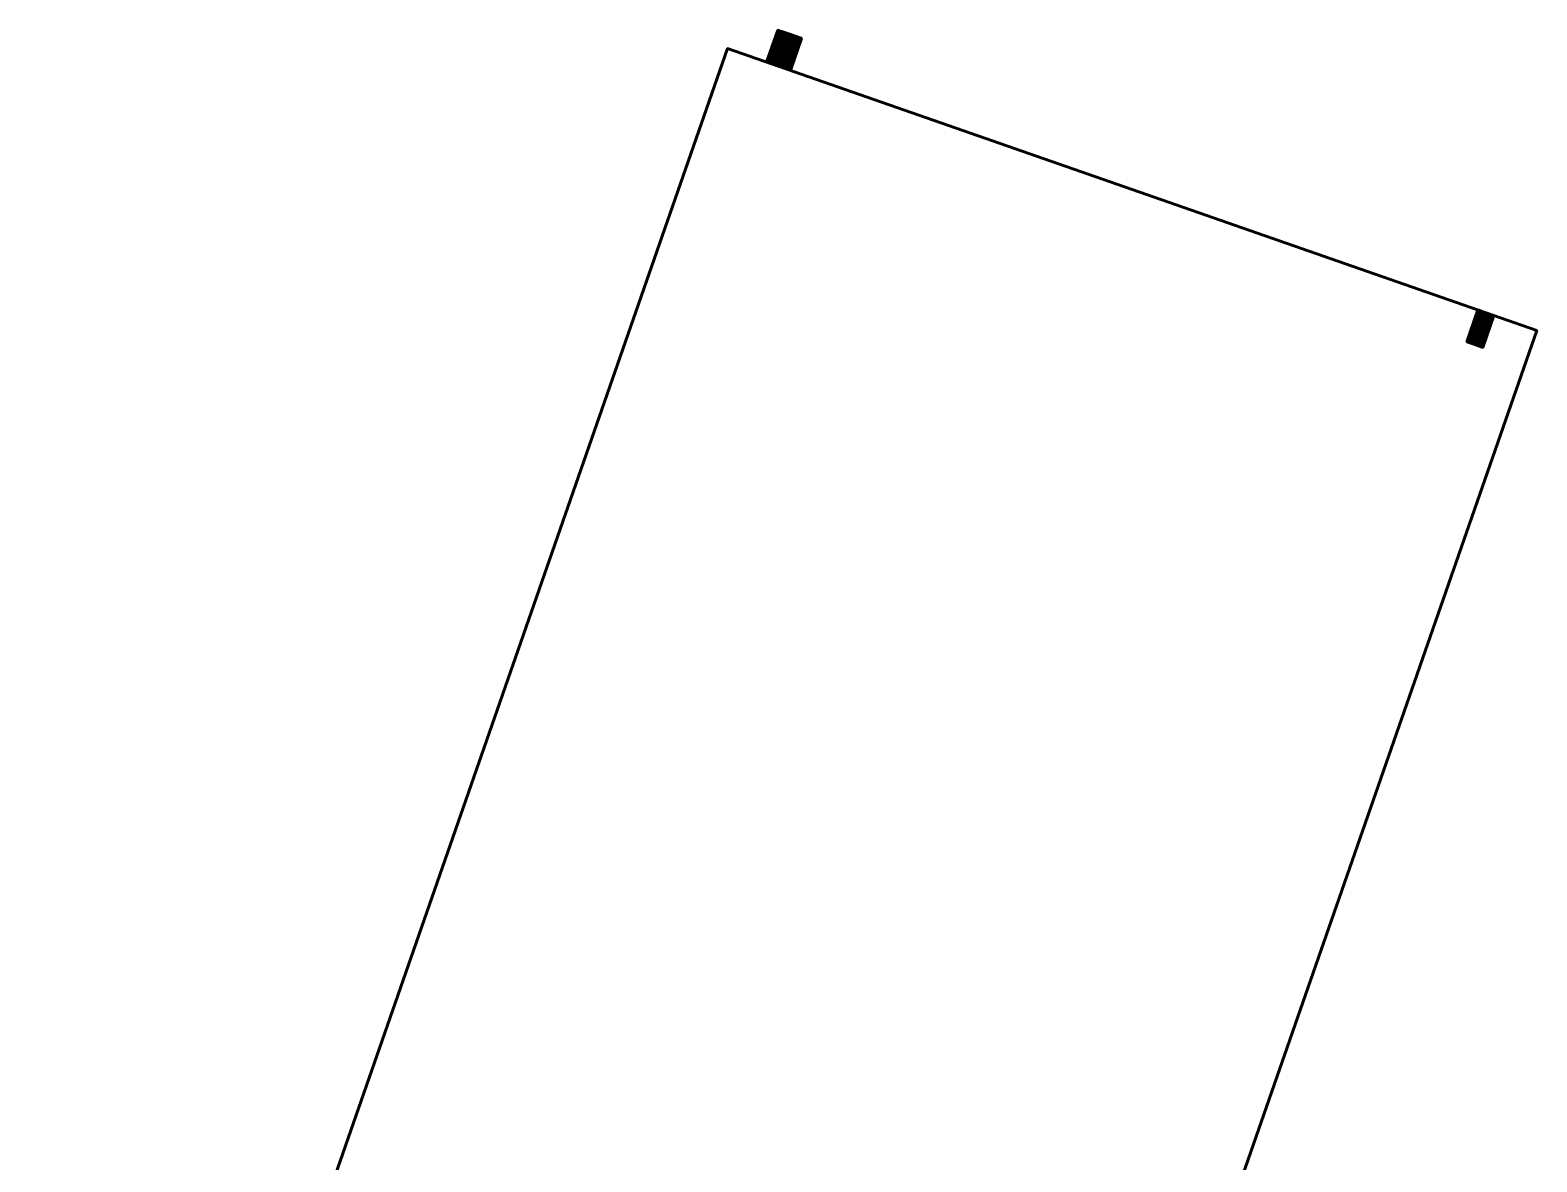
# Model space of a CAD drawing. Header units: inches. Extents: x -1654 to 1344, y -1538 to 36.
# Drawn here: x -481.3 to -436.64, y -922.69 to -889.16 of the extents above; entities that cross this region are included whole.
import ezdxf

# ---------------------------------------------------------------- set-up
doc = ezdxf.new("R2010")
doc.units = ezdxf.units.IN
doc.header["$MEASUREMENT"] = 0
doc.layers.add('M-EQPT', color=2, linetype='Continuous', lineweight=50)

# ---------------------------------------------------------------- blocks, each defined once
blk = doc.blocks.new('Heat Pump - Horizontal - Water Source - Heat Pump 5 Ton Horizontal-844844-_3D_')
at = {"layer": 'M-EQPT'}
mesh = blk.add_polyface(dxfattribs=at)
corners = [(35.6, -12.699, 10.65), (35.6, 12.699, 10.65), (-35.6, 12.699, 10.65), (-35.6, -12.699, 10.65)]
mesh.append_faces([[corners[k] for k in face] for face in [(3, 0, 1, 2)]])
mesh = blk.add_polyface(dxfattribs=at)
corners = [(35.6, -12.699, -10.65), (-35.6, -12.699, -10.65), (-35.6, 12.699, -10.65), (35.6, 12.699, -10.65)]
mesh.append_faces([[corners[k] for k in face] for face in [(2, 3, 0, 1)]])
mesh = blk.add_polyface(dxfattribs=at)
corners = [(-35.6, 12.699, 10.65), (35.6, 12.699, 10.65), (35.6, 12.699, -10.65), (-35.6, 12.699, -10.65)]
mesh.append_faces([[corners[k] for k in face] for face in [(0, 1, 2, 3)]])
mesh = blk.add_polyface(dxfattribs=at)
corners = [(35.6, 12.699, 10.65), (35.6, -12.699, 10.65), (35.6, -12.699, -10.65), (35.6, 12.699, -10.65)]
mesh.append_faces([[corners[k] for k in face] for face in [(0, 1, 2, 3)]])
mesh = blk.add_polyface(dxfattribs=at)
corners = [(35.6, 10.724, -0.65), (35.6, 10.737, -0.553), (35.6, 10.774, -0.463), (35.6, 10.834, -0.385), (35.6, 10.912, -0.326), (35.6, 11.002, -0.288), (35.6, 11.099, -0.275), (35.6, 11.196, -0.288), (35.6, 11.287, -0.326), (35.6, 11.364, -0.385), (35.6, 11.424, -0.463), (35.6, 11.461, -0.553), (35.6, 11.474, -0.65), (35.6, 11.461, -0.747), (35.6, 11.424, -0.838), (35.6, 11.364, -0.916), (35.6, 11.287, -0.975), (35.6, 11.196, -1.013), (35.6, 11.099, -1.025), (35.6, 11.002, -1.013), (35.6, 10.912, -0.975), (35.6, 10.834, -0.916), (35.6, 10.774, -0.838), (35.6, 10.737, -0.747)]
mesh.append_faces([[corners[k] for k in face] for face in [(3, 1, 2)]], dxfattribs={"vtx0": -1})
mesh.append_faces([[corners[k] for k in face] for face in [(10, 1, 8, 9)]], dxfattribs={"vtx0": -1, "vtx1": -1})
mesh.append_faces([[corners[k] for k in face] for face in [(14, 1, 10, 13)]], dxfattribs={"vtx0": -1, "vtx1": -1, "vtx2": -1})
mesh.append_faces([[corners[k] for k in face] for face in [(1, 14, 21, 22)]], dxfattribs={"vtx0": -1, "vtx1": -1, "vtx3": -1})
mesh.append_faces([[corners[k] for k in face] for face in [(19, 14, 15, 18)]], dxfattribs={"vtx0": -1, "vtx2": -1})
mesh.append_faces([[corners[k] for k in face] for face in [(5, 6, 1)]], dxfattribs={"vtx1": -1, "vtx2": -1})
mesh.append_faces([[corners[k] for k in face] for face in [(23, 0, 1, 22)]], dxfattribs={"vtx2": -1})
mesh.append_faces([[corners[k] for k in face] for face in [(6, 7, 8, 1), (3, 4, 5, 1), (19, 20, 21, 14)]], dxfattribs={"vtx2": -1, "vtx3": -1})
mesh.append_faces([[corners[k] for k in face] for face in [(10, 11, 12, 13), (15, 16, 17, 18)]], dxfattribs={"vtx3": -1})
mesh = blk.add_polyface(dxfattribs=at)
corners = [(36.6, 11.474, -0.65), (36.6, 11.461, -0.747), (36.6, 11.424, -0.838), (36.6, 11.364, -0.916), (36.6, 11.287, -0.975), (36.6, 11.196, -1.013), (36.6, 11.099, -1.025), (36.6, 11.002, -1.013), (36.6, 10.912, -0.975), (36.6, 10.834, -0.916), (36.6, 10.774, -0.838), (36.6, 10.737, -0.747), (36.6, 10.724, -0.65), (35.6, 10.724, -0.65), (35.6, 10.737, -0.747), (35.6, 10.774, -0.838), (35.6, 10.834, -0.916), (35.6, 10.912, -0.975), (35.6, 11.002, -1.013), (35.6, 11.099, -1.025), (35.6, 11.196, -1.013), (35.6, 11.287, -0.975), (35.6, 11.364, -0.916), (35.6, 11.424, -0.838), (35.6, 11.461, -0.747), (35.6, 11.474, -0.65)]
mesh.append_faces([[corners[k] for k in face] for face in [(13, 14, 11, 12), (0, 1, 24, 25)]], dxfattribs={"vtx1": -1})
mesh.append_faces([[corners[k] for k in face] for face in [(14, 15, 10, 11), (16, 17, 8, 9), (15, 16, 9, 10), (17, 18, 7, 8), (6, 7, 18, 19), (19, 20, 5, 6), (20, 21, 4, 5), (22, 23, 2, 3), (21, 22, 3, 4), (23, 24, 1, 2)]], dxfattribs={"vtx1": -1, "vtx3": -1})
mesh = blk.add_polyface(dxfattribs=at)
corners = [(36.6, 10.724, -0.65), (36.6, 10.737, -0.553), (36.6, 10.774, -0.463), (36.6, 10.834, -0.385), (36.6, 10.912, -0.326), (36.6, 11.002, -0.288), (36.6, 11.099, -0.275), (36.6, 11.196, -0.288), (36.6, 11.287, -0.326), (36.6, 11.364, -0.385), (36.6, 11.424, -0.463), (36.6, 11.461, -0.553), (36.6, 11.474, -0.65), (35.6, 11.474, -0.65), (35.6, 11.461, -0.553), (35.6, 11.424, -0.463), (35.6, 11.364, -0.385), (35.6, 11.287, -0.326), (35.6, 11.196, -0.288), (35.6, 11.099, -0.275), (35.6, 11.002, -0.288), (35.6, 10.912, -0.326), (35.6, 10.834, -0.385), (35.6, 10.774, -0.463), (35.6, 10.737, -0.553), (35.6, 10.724, -0.65)]
mesh.append_faces([[corners[k] for k in face] for face in [(13, 14, 11, 12), (0, 1, 24, 25)]], dxfattribs={"vtx1": -1})
mesh.append_faces([[corners[k] for k in face] for face in [(14, 15, 10, 11), (16, 17, 8, 9), (15, 16, 9, 10), (17, 18, 7, 8), (6, 7, 18, 19), (19, 20, 5, 6), (20, 21, 4, 5), (22, 23, 2, 3), (21, 22, 3, 4), (23, 24, 1, 2)]], dxfattribs={"vtx1": -1, "vtx3": -1})
mesh = blk.add_polyface(dxfattribs=at)
corners = [(35.6, 10.724, -6.95), (35.6, 10.737, -6.853), (35.6, 10.774, -6.763), (35.6, 10.834, -6.685), (35.6, 10.912, -6.626), (35.6, 11.002, -6.588), (35.6, 11.099, -6.575), (35.6, 11.196, -6.588), (35.6, 11.287, -6.626), (35.6, 11.364, -6.685), (35.6, 11.424, -6.763), (35.6, 11.461, -6.853), (35.6, 11.474, -6.95), (35.6, 11.461, -7.047), (35.6, 11.424, -7.138), (35.6, 11.364, -7.216), (35.6, 11.287, -7.275), (35.6, 11.196, -7.313), (35.6, 11.099, -7.325), (35.6, 11.002, -7.313), (35.6, 10.912, -7.275), (35.6, 10.834, -7.216), (35.6, 10.774, -7.138), (35.6, 10.737, -7.047)]
mesh.append_faces([[corners[k] for k in face] for face in [(21, 19, 20)]], dxfattribs={"vtx0": -1})
mesh.append_faces([[corners[k] for k in face] for face in [(1, 8, 14, 19)]], dxfattribs={"vtx0": -1, "vtx1": -1, "vtx2": -1, "vtx3": -1})
mesh.append_faces([[corners[k] for k in face] for face in [(19, 21, 22, 23)]], dxfattribs={"vtx0": -1, "vtx3": -1})
mesh.append_faces([[corners[k] for k in face] for face in [(14, 15, 19)]], dxfattribs={"vtx1": -1, "vtx2": -1})
mesh.append_faces([[corners[k] for k in face] for face in [(10, 11, 12), (17, 18, 19)]], dxfattribs={"vtx2": -1})
mesh.append_faces([[corners[k] for k in face] for face in [(6, 7, 8, 1), (8, 9, 10, 14), (1, 2, 3, 6), (23, 0, 1, 19), (12, 13, 14, 10), (15, 16, 17, 19)]], dxfattribs={"vtx2": -1, "vtx3": -1})
mesh.append_faces([[corners[k] for k in face] for face in [(3, 4, 5, 6)]], dxfattribs={"vtx3": -1})
mesh = blk.add_polyface(dxfattribs=at)
corners = [(36.6, 11.474, -6.95), (36.6, 11.461, -7.047), (36.6, 11.424, -7.138), (36.6, 11.364, -7.216), (36.6, 11.287, -7.275), (36.6, 11.196, -7.313), (36.6, 11.099, -7.325), (36.6, 11.002, -7.313), (36.6, 10.912, -7.275), (36.6, 10.834, -7.216), (36.6, 10.774, -7.138), (36.6, 10.737, -7.047), (36.6, 10.724, -6.95), (35.6, 10.724, -6.95), (35.6, 10.737, -7.047), (35.6, 10.774, -7.138), (35.6, 10.834, -7.216), (35.6, 10.912, -7.275), (35.6, 11.002, -7.313), (35.6, 11.099, -7.325), (35.6, 11.196, -7.313), (35.6, 11.287, -7.275), (35.6, 11.364, -7.216), (35.6, 11.424, -7.138), (35.6, 11.461, -7.047), (35.6, 11.474, -6.95)]
mesh.append_faces([[corners[k] for k in face] for face in [(13, 14, 11, 12), (0, 1, 24, 25)]], dxfattribs={"vtx1": -1})
mesh.append_faces([[corners[k] for k in face] for face in [(14, 15, 10, 11), (16, 17, 8, 9), (15, 16, 9, 10), (17, 18, 7, 8), (6, 7, 18, 19), (19, 20, 5, 6), (20, 21, 4, 5), (22, 23, 2, 3), (21, 22, 3, 4), (23, 24, 1, 2)]], dxfattribs={"vtx1": -1, "vtx3": -1})
mesh = blk.add_polyface(dxfattribs=at)
corners = [(36.6, 10.724, -6.95), (36.6, 10.737, -6.853), (36.6, 10.774, -6.763), (36.6, 10.834, -6.685), (36.6, 10.912, -6.626), (36.6, 11.002, -6.588), (36.6, 11.099, -6.575), (36.6, 11.196, -6.588), (36.6, 11.287, -6.626), (36.6, 11.364, -6.685), (36.6, 11.424, -6.763), (36.6, 11.461, -6.853), (36.6, 11.474, -6.95), (35.6, 11.474, -6.95), (35.6, 11.461, -6.853), (35.6, 11.424, -6.763), (35.6, 11.364, -6.685), (35.6, 11.287, -6.626), (35.6, 11.196, -6.588), (35.6, 11.099, -6.575), (35.6, 11.002, -6.588), (35.6, 10.912, -6.626), (35.6, 10.834, -6.685), (35.6, 10.774, -6.763), (35.6, 10.737, -6.853), (35.6, 10.724, -6.95)]
mesh.append_faces([[corners[k] for k in face] for face in [(13, 14, 11, 12), (0, 1, 24, 25)]], dxfattribs={"vtx1": -1})
mesh.append_faces([[corners[k] for k in face] for face in [(14, 15, 10, 11), (16, 17, 8, 9), (15, 16, 9, 10), (17, 18, 7, 8), (6, 7, 18, 19), (19, 20, 5, 6), (20, 21, 4, 5), (22, 23, 2, 3), (21, 22, 3, 4), (23, 24, 1, 2)]], dxfattribs={"vtx1": -1, "vtx3": -1})
mesh = blk.add_polyface(dxfattribs=at)
corners = [(35.6, 10.849, 9.35), (35.6, 10.858, 9.414), (35.6, 10.883, 9.475), (35.6, 10.922, 9.526), (35.6, 10.974, 9.566), (35.6, 11.035, 9.591), (35.6, 11.099, 9.6), (35.6, 11.164, 9.591), (35.6, 11.224, 9.566), (35.6, 11.276, 9.526), (35.6, 11.316, 9.475), (35.6, 11.341, 9.414), (35.6, 11.349, 9.35), (35.6, 11.341, 9.285), (35.6, 11.316, 9.225), (35.6, 11.276, 9.173), (35.6, 11.224, 9.133), (35.6, 11.164, 9.108), (35.6, 11.099, 9.1), (35.6, 11.035, 9.108), (35.6, 10.974, 9.133), (35.6, 10.922, 9.173), (35.6, 10.883, 9.225), (35.6, 10.858, 9.285)]
mesh.append_faces([[corners[k] for k in face] for face in [(16, 14, 15), (19, 17, 18), (13, 11, 12)]], dxfattribs={"vtx0": -1})
mesh.append_faces([[corners[k] for k in face] for face in [(9, 13, 3, 8)]], dxfattribs={"vtx0": -1, "vtx1": -1, "vtx2": -1})
mesh.append_faces([[corners[k] for k in face] for face in [(16, 3, 13, 14), (21, 3, 16, 17)]], dxfattribs={"vtx0": -1, "vtx1": -1, "vtx3": -1})
mesh.append_faces([[corners[k] for k in face] for face in [(13, 9, 10, 11), (8, 3, 4, 5)]], dxfattribs={"vtx0": -1, "vtx3": -1})
mesh.append_faces([[corners[k] for k in face] for face in [(23, 0, 3, 22), (21, 22, 3)]], dxfattribs={"vtx1": -1, "vtx2": -1})
mesh.append_faces([[corners[k] for k in face] for face in [(1, 2, 3, 0)]], dxfattribs={"vtx2": -1})
mesh.append_faces([[corners[k] for k in face] for face in [(19, 20, 21, 17)]], dxfattribs={"vtx2": -1, "vtx3": -1})
mesh.append_faces([[corners[k] for k in face] for face in [(5, 6, 7, 8)]], dxfattribs={"vtx3": -1})
mesh = blk.add_polyface(dxfattribs=at)
corners = [(36.6, 11.349, 9.35), (36.6, 11.341, 9.285), (36.6, 11.316, 9.225), (36.6, 11.276, 9.173), (36.6, 11.224, 9.133), (36.6, 11.164, 9.108), (36.6, 11.099, 9.1), (36.6, 11.035, 9.108), (36.6, 10.974, 9.133), (36.6, 10.922, 9.173), (36.6, 10.883, 9.225), (36.6, 10.858, 9.285), (36.6, 10.849, 9.35), (35.6, 10.849, 9.35), (35.6, 10.858, 9.285), (35.6, 10.883, 9.225), (35.6, 10.922, 9.173), (35.6, 10.974, 9.133), (35.6, 11.035, 9.108), (35.6, 11.099, 9.1), (35.6, 11.164, 9.108), (35.6, 11.224, 9.133), (35.6, 11.276, 9.173), (35.6, 11.316, 9.225), (35.6, 11.341, 9.285), (35.6, 11.349, 9.35)]
mesh.append_faces([[corners[k] for k in face] for face in [(13, 14, 11, 12), (0, 1, 24, 25)]], dxfattribs={"vtx1": -1})
mesh.append_faces([[corners[k] for k in face] for face in [(14, 15, 10, 11), (16, 17, 8, 9), (15, 16, 9, 10), (17, 18, 7, 8), (6, 7, 18, 19), (19, 20, 5, 6), (20, 21, 4, 5), (22, 23, 2, 3), (21, 22, 3, 4), (23, 24, 1, 2)]], dxfattribs={"vtx1": -1, "vtx3": -1})
mesh = blk.add_polyface(dxfattribs=at)
corners = [(36.6, 10.849, 9.35), (36.6, 10.858, 9.414), (36.6, 10.883, 9.475), (36.6, 10.922, 9.526), (36.6, 10.974, 9.566), (36.6, 11.035, 9.591), (36.6, 11.099, 9.6), (36.6, 11.164, 9.591), (36.6, 11.224, 9.566), (36.6, 11.276, 9.526), (36.6, 11.316, 9.475), (36.6, 11.341, 9.414), (36.6, 11.349, 9.35), (35.6, 11.349, 9.35), (35.6, 11.341, 9.414), (35.6, 11.316, 9.475), (35.6, 11.276, 9.526), (35.6, 11.224, 9.566), (35.6, 11.164, 9.591), (35.6, 11.099, 9.6), (35.6, 11.035, 9.591), (35.6, 10.974, 9.566), (35.6, 10.922, 9.526), (35.6, 10.883, 9.475), (35.6, 10.858, 9.414), (35.6, 10.849, 9.35)]
mesh.append_faces([[corners[k] for k in face] for face in [(13, 14, 11, 12), (0, 1, 24, 25)]], dxfattribs={"vtx1": -1})
mesh.append_faces([[corners[k] for k in face] for face in [(14, 15, 10, 11), (16, 17, 8, 9), (15, 16, 9, 10), (17, 18, 7, 8), (6, 7, 18, 19), (19, 20, 5, 6), (20, 21, 4, 5), (22, 23, 2, 3), (21, 22, 3, 4), (23, 24, 1, 2)]], dxfattribs={"vtx1": -1, "vtx3": -1})
mesh = blk.add_polyface(dxfattribs=at)
corners = [(35.6, 10.849, 7.35), (35.6, 10.858, 7.414), (35.6, 10.883, 7.475), (35.6, 10.922, 7.526), (35.6, 10.974, 7.566), (35.6, 11.035, 7.591), (35.6, 11.099, 7.6), (35.6, 11.164, 7.591), (35.6, 11.224, 7.566), (35.6, 11.276, 7.526), (35.6, 11.316, 7.475), (35.6, 11.341, 7.414), (35.6, 11.349, 7.35), (35.6, 11.341, 7.285), (35.6, 11.316, 7.225), (35.6, 11.276, 7.173), (35.6, 11.224, 7.133), (35.6, 11.164, 7.108), (35.6, 11.099, 7.1), (35.6, 11.035, 7.108), (35.6, 10.974, 7.133), (35.6, 10.922, 7.173), (35.6, 10.883, 7.225), (35.6, 10.858, 7.285)]
mesh.append_faces([[corners[k] for k in face] for face in [(13, 10, 11, 12), (16, 14, 15), (19, 17, 18)]], dxfattribs={"vtx0": -1})
mesh.append_faces([[corners[k] for k in face] for face in [(13, 3, 9, 10), (16, 3, 13, 14), (21, 3, 16, 17)]], dxfattribs={"vtx0": -1, "vtx1": -1, "vtx3": -1})
mesh.append_faces([[corners[k] for k in face] for face in [(9, 3, 4)]], dxfattribs={"vtx0": -1, "vtx2": -1})
mesh.append_faces([[corners[k] for k in face] for face in [(23, 0, 3, 22), (21, 22, 3)]], dxfattribs={"vtx1": -1, "vtx2": -1})
mesh.append_faces([[corners[k] for k in face] for face in [(5, 6, 7, 4), (1, 2, 3, 0)]], dxfattribs={"vtx2": -1})
mesh.append_faces([[corners[k] for k in face] for face in [(7, 8, 9, 4), (19, 20, 21, 17)]], dxfattribs={"vtx2": -1, "vtx3": -1})
mesh = blk.add_polyface(dxfattribs=at)
corners = [(36.6, 11.349, 7.35), (36.6, 11.341, 7.285), (36.6, 11.316, 7.225), (36.6, 11.276, 7.173), (36.6, 11.224, 7.133), (36.6, 11.164, 7.108), (36.6, 11.099, 7.1), (36.6, 11.035, 7.108), (36.6, 10.974, 7.133), (36.6, 10.922, 7.173), (36.6, 10.883, 7.225), (36.6, 10.858, 7.285), (36.6, 10.849, 7.35), (35.6, 10.849, 7.35), (35.6, 10.858, 7.285), (35.6, 10.883, 7.225), (35.6, 10.922, 7.173), (35.6, 10.974, 7.133), (35.6, 11.035, 7.108), (35.6, 11.099, 7.1), (35.6, 11.164, 7.108), (35.6, 11.224, 7.133), (35.6, 11.276, 7.173), (35.6, 11.316, 7.225), (35.6, 11.341, 7.285), (35.6, 11.349, 7.35)]
mesh.append_faces([[corners[k] for k in face] for face in [(13, 14, 11, 12), (0, 1, 24, 25)]], dxfattribs={"vtx1": -1})
mesh.append_faces([[corners[k] for k in face] for face in [(14, 15, 10, 11), (16, 17, 8, 9), (15, 16, 9, 10), (17, 18, 7, 8), (6, 7, 18, 19), (19, 20, 5, 6), (20, 21, 4, 5), (22, 23, 2, 3), (21, 22, 3, 4), (23, 24, 1, 2)]], dxfattribs={"vtx1": -1, "vtx3": -1})
mesh = blk.add_polyface(dxfattribs=at)
corners = [(36.6, 10.849, 7.35), (36.6, 10.858, 7.414), (36.6, 10.883, 7.475), (36.6, 10.922, 7.526), (36.6, 10.974, 7.566), (36.6, 11.035, 7.591), (36.6, 11.099, 7.6), (36.6, 11.164, 7.591), (36.6, 11.224, 7.566), (36.6, 11.276, 7.526), (36.6, 11.316, 7.475), (36.6, 11.341, 7.414), (36.6, 11.349, 7.35), (35.6, 11.349, 7.35), (35.6, 11.341, 7.414), (35.6, 11.316, 7.475), (35.6, 11.276, 7.526), (35.6, 11.224, 7.566), (35.6, 11.164, 7.591), (35.6, 11.099, 7.6), (35.6, 11.035, 7.591), (35.6, 10.974, 7.566), (35.6, 10.922, 7.526), (35.6, 10.883, 7.475), (35.6, 10.858, 7.414), (35.6, 10.849, 7.35)]
mesh.append_faces([[corners[k] for k in face] for face in [(13, 14, 11, 12), (0, 1, 24, 25)]], dxfattribs={"vtx1": -1})
mesh.append_faces([[corners[k] for k in face] for face in [(14, 15, 10, 11), (16, 17, 8, 9), (15, 16, 9, 10), (17, 18, 7, 8), (6, 7, 18, 19), (19, 20, 5, 6), (20, 21, 4, 5), (22, 23, 2, 3), (21, 22, 3, 4), (23, 24, 1, 2)]], dxfattribs={"vtx1": -1, "vtx3": -1})
mesh = blk.add_polyface(dxfattribs=at)
corners = [(36.6, 10.724, -0.65), (36.6, 10.737, -0.747), (36.6, 10.774, -0.838), (36.6, 10.834, -0.916), (36.6, 10.912, -0.975), (36.6, 11.002, -1.013), (36.6, 11.099, -1.025), (36.6, 11.196, -1.013), (36.6, 11.287, -0.975), (36.6, 11.364, -0.916), (36.6, 11.424, -0.838), (36.6, 11.461, -0.747), (36.6, 11.474, -0.65), (36.6, 11.461, -0.553), (36.6, 11.424, -0.463), (36.6, 11.364, -0.385), (36.6, 11.287, -0.326), (36.6, 11.196, -0.288), (36.6, 11.099, -0.275), (36.6, 11.002, -0.288), (36.6, 10.912, -0.326), (36.6, 10.834, -0.385), (36.6, 10.774, -0.463), (36.6, 10.737, -0.553)]
mesh.append_faces([[corners[k] for k in face] for face in [(23, 21, 22), (14, 12, 13)]], dxfattribs={"vtx0": -1})
mesh.append_faces([[corners[k] for k in face] for face in [(23, 3, 10, 14)]], dxfattribs={"vtx0": -1, "vtx1": -1, "vtx2": -1, "vtx3": -1})
mesh.append_faces([[corners[k] for k in face] for face in [(14, 10, 11, 12), (23, 1, 2, 3)]], dxfattribs={"vtx0": -1, "vtx3": -1})
mesh.append_faces([[corners[k] for k in face] for face in [(0, 1, 23)]], dxfattribs={"vtx1": -1})
mesh.append_faces([[corners[k] for k in face] for face in [(18, 19, 23)]], dxfattribs={"vtx1": -1, "vtx2": -1})
mesh.append_faces([[corners[k] for k in face] for face in [(9, 10, 5, 6)]], dxfattribs={"vtx1": -1, "vtx3": -1})
mesh.append_faces([[corners[k] for k in face] for face in [(7, 8, 9, 6)]], dxfattribs={"vtx2": -1})
mesh.append_faces([[corners[k] for k in face] for face in [(3, 4, 5, 10), (14, 15, 16, 23), (16, 17, 18, 23), (19, 20, 21, 23)]], dxfattribs={"vtx2": -1, "vtx3": -1})
mesh = blk.add_polyface(dxfattribs=at)
corners = [(36.6, 10.724, -6.95), (36.6, 10.737, -7.047), (36.6, 10.774, -7.138), (36.6, 10.834, -7.216), (36.6, 10.912, -7.275), (36.6, 11.002, -7.313), (36.6, 11.099, -7.325), (36.6, 11.196, -7.313), (36.6, 11.287, -7.275), (36.6, 11.364, -7.216), (36.6, 11.424, -7.138), (36.6, 11.461, -7.047), (36.6, 11.474, -6.95), (36.6, 11.461, -6.853), (36.6, 11.424, -6.763), (36.6, 11.364, -6.685), (36.6, 11.287, -6.626), (36.6, 11.196, -6.588), (36.6, 11.099, -6.575), (36.6, 11.002, -6.588), (36.6, 10.912, -6.626), (36.6, 10.834, -6.685), (36.6, 10.774, -6.763), (36.6, 10.737, -6.853)]
mesh.append_faces([[corners[k] for k in face] for face in [(14, 12, 13)]], dxfattribs={"vtx0": -1})
mesh.append_faces([[corners[k] for k in face] for face in [(16, 10, 14, 15)]], dxfattribs={"vtx0": -1, "vtx1": -1})
mesh.append_faces([[corners[k] for k in face] for face in [(16, 23, 10)]], dxfattribs={"vtx0": -1, "vtx1": -1, "vtx2": -1})
mesh.append_faces([[corners[k] for k in face] for face in [(5, 9, 10, 23)]], dxfattribs={"vtx0": -1, "vtx2": -1, "vtx3": -1})
mesh.append_faces([[corners[k] for k in face] for face in [(0, 1, 23)]], dxfattribs={"vtx1": -1})
mesh.append_faces([[corners[k] for k in face] for face in [(1, 2, 5, 23)]], dxfattribs={"vtx1": -1, "vtx2": -1, "vtx3": -1})
mesh.append_faces([[corners[k] for k in face] for face in [(3, 4, 5, 2), (5, 6, 7), (19, 20, 21, 18)]], dxfattribs={"vtx2": -1})
mesh.append_faces([[corners[k] for k in face] for face in [(7, 8, 9, 5), (10, 11, 12, 14), (16, 17, 18, 23), (21, 22, 23, 18)]], dxfattribs={"vtx2": -1, "vtx3": -1})
mesh = blk.add_polyface(dxfattribs=at)
corners = [(36.6, 10.849, 9.35), (36.6, 10.858, 9.285), (36.6, 10.883, 9.225), (36.6, 10.922, 9.173), (36.6, 10.974, 9.133), (36.6, 11.035, 9.108), (36.6, 11.099, 9.1), (36.6, 11.164, 9.108), (36.6, 11.224, 9.133), (36.6, 11.276, 9.173), (36.6, 11.316, 9.225), (36.6, 11.341, 9.285), (36.6, 11.349, 9.35), (36.6, 11.341, 9.414), (36.6, 11.316, 9.475), (36.6, 11.276, 9.526), (36.6, 11.224, 9.566), (36.6, 11.164, 9.591), (36.6, 11.099, 9.6), (36.6, 11.035, 9.591), (36.6, 10.974, 9.566), (36.6, 10.922, 9.526), (36.6, 10.883, 9.475), (36.6, 10.858, 9.414)]
mesh.append_faces([[corners[k] for k in face] for face in [(21, 8, 11, 15)]], dxfattribs={"vtx0": -1, "vtx1": -1, "vtx2": -1, "vtx3": -1})
mesh.append_faces([[corners[k] for k in face] for face in [(21, 0, 1), (15, 20, 21)]], dxfattribs={"vtx0": -1, "vtx2": -1})
mesh.append_faces([[corners[k] for k in face] for face in [(3, 7, 8, 21)]], dxfattribs={"vtx0": -1, "vtx2": -1, "vtx3": -1})
mesh.append_faces([[corners[k] for k in face] for face in [(2, 3, 21, 1), (14, 15, 11, 13), (16, 17, 20, 15)]], dxfattribs={"vtx1": -1, "vtx2": -1})
mesh.append_faces([[corners[k] for k in face] for face in [(5, 6, 7), (11, 12, 13)]], dxfattribs={"vtx2": -1})
mesh.append_faces([[corners[k] for k in face] for face in [(3, 4, 5, 7)]], dxfattribs={"vtx2": -1, "vtx3": -1})
mesh.append_faces([[corners[k] for k in face] for face in [(8, 9, 10, 11), (17, 18, 19, 20), (21, 22, 23, 0)]], dxfattribs={"vtx3": -1})
mesh = blk.add_polyface(dxfattribs=at)
corners = [(36.6, 10.849, 7.35), (36.6, 10.858, 7.285), (36.6, 10.883, 7.225), (36.6, 10.922, 7.173), (36.6, 10.974, 7.133), (36.6, 11.035, 7.108), (36.6, 11.099, 7.1), (36.6, 11.164, 7.108), (36.6, 11.224, 7.133), (36.6, 11.276, 7.173), (36.6, 11.316, 7.225), (36.6, 11.341, 7.285), (36.6, 11.349, 7.35), (36.6, 11.341, 7.414), (36.6, 11.316, 7.475), (36.6, 11.276, 7.526), (36.6, 11.224, 7.566), (36.6, 11.164, 7.591), (36.6, 11.099, 7.6), (36.6, 11.035, 7.591), (36.6, 10.974, 7.566), (36.6, 10.922, 7.526), (36.6, 10.883, 7.475), (36.6, 10.858, 7.414)]
mesh.append_faces([[corners[k] for k in face] for face in [(17, 20, 15, 16)]], dxfattribs={"vtx0": -1, "vtx1": -1})
mesh.append_faces([[corners[k] for k in face] for face in [(21, 8, 11, 15)]], dxfattribs={"vtx0": -1, "vtx1": -1, "vtx2": -1, "vtx3": -1})
mesh.append_faces([[corners[k] for k in face] for face in [(21, 0, 1), (15, 20, 21)]], dxfattribs={"vtx0": -1, "vtx2": -1})
mesh.append_faces([[corners[k] for k in face] for face in [(3, 7, 8, 21)]], dxfattribs={"vtx0": -1, "vtx2": -1, "vtx3": -1})
mesh.append_faces([[corners[k] for k in face] for face in [(2, 3, 21, 1), (14, 15, 11, 13)]], dxfattribs={"vtx1": -1, "vtx2": -1})
mesh.append_faces([[corners[k] for k in face] for face in [(5, 6, 7), (11, 12, 13)]], dxfattribs={"vtx2": -1})
mesh.append_faces([[corners[k] for k in face] for face in [(3, 4, 5, 7)]], dxfattribs={"vtx2": -1, "vtx3": -1})
mesh.append_faces([[corners[k] for k in face] for face in [(8, 9, 10, 11), (17, 18, 19, 20), (21, 22, 23, 0)]], dxfattribs={"vtx3": -1})
mesh = blk.add_polyface(dxfattribs=at)
corners = [(34.6, -11.349, 3.969), (34.6, -11.341, 4.034), (34.6, -11.316, 4.094), (34.6, -11.276, 4.146), (34.6, -11.224, 4.186), (34.6, -11.164, 4.211), (34.6, -11.099, 4.219), (34.6, -11.035, 4.211), (34.6, -10.974, 4.186), (34.6, -10.922, 4.146), (34.6, -10.883, 4.094), (34.6, -10.858, 4.034), (34.6, -10.849, 3.969), (34.6, -10.858, 3.905), (34.6, -10.883, 3.844), (34.6, -10.922, 3.793), (34.6, -10.974, 3.753), (34.6, -11.035, 3.728), (34.6, -11.099, 3.719), (34.6, -11.164, 3.728), (34.6, -11.224, 3.753), (34.6, -11.276, 3.793), (34.6, -11.316, 3.844), (34.6, -11.341, 3.905)]
mesh.append_faces([[corners[k] for k in face] for face in [(9, 7, 8), (6, 3, 4, 5), (13, 10, 11, 12), (16, 14, 15)]], dxfattribs={"vtx0": -1})
mesh.append_faces([[corners[k] for k in face] for face in [(22, 18, 21)]], dxfattribs={"vtx0": -1, "vtx1": -1})
mesh.append_faces([[corners[k] for k in face] for face in [(10, 13, 7, 9)]], dxfattribs={"vtx0": -1, "vtx1": -1, "vtx2": -1})
mesh.append_faces([[corners[k] for k in face] for face in [(22, 7, 13, 18)]], dxfattribs={"vtx0": -1, "vtx1": -1, "vtx2": -1, "vtx3": -1})
mesh.append_faces([[corners[k] for k in face] for face in [(3, 6, 7, 22)]], dxfattribs={"vtx0": -1, "vtx2": -1, "vtx3": -1})
mesh.append_faces([[corners[k] for k in face] for face in [(17, 18, 16)]], dxfattribs={"vtx1": -1})
mesh.append_faces([[corners[k] for k in face] for face in [(13, 14, 16, 18)]], dxfattribs={"vtx1": -1, "vtx2": -1, "vtx3": -1})
mesh.append_faces([[corners[k] for k in face] for face in [(23, 0, 1, 22), (19, 20, 21, 18)]], dxfattribs={"vtx2": -1})
mesh.append_faces([[corners[k] for k in face] for face in [(1, 2, 3, 22)]], dxfattribs={"vtx2": -1, "vtx3": -1})
mesh = blk.add_polyface(dxfattribs=at)
corners = [(35.6, -10.849, 3.969), (35.6, -10.858, 3.905), (35.6, -10.883, 3.844), (35.6, -10.922, 3.793), (35.6, -10.974, 3.753), (35.6, -11.035, 3.728), (35.6, -11.099, 3.719), (35.6, -11.164, 3.728), (35.6, -11.224, 3.753), (35.6, -11.276, 3.793), (35.6, -11.316, 3.844), (35.6, -11.341, 3.905), (35.6, -11.349, 3.969), (34.6, -11.349, 3.969), (34.6, -11.341, 3.905), (34.6, -11.316, 3.844), (34.6, -11.276, 3.793), (34.6, -11.224, 3.753), (34.6, -11.164, 3.728), (34.6, -11.099, 3.719), (34.6, -11.035, 3.728), (34.6, -10.974, 3.753), (34.6, -10.922, 3.793), (34.6, -10.883, 3.844), (34.6, -10.858, 3.905), (34.6, -10.849, 3.969)]
mesh.append_faces([[corners[k] for k in face] for face in [(13, 14, 11, 12), (0, 1, 24, 25)]], dxfattribs={"vtx1": -1})
mesh.append_faces([[corners[k] for k in face] for face in [(14, 15, 10, 11), (16, 17, 8, 9), (15, 16, 9, 10), (17, 18, 7, 8), (6, 7, 18, 19), (19, 20, 5, 6), (20, 21, 4, 5), (22, 23, 2, 3), (21, 22, 3, 4), (23, 24, 1, 2)]], dxfattribs={"vtx1": -1, "vtx3": -1})
mesh = blk.add_polyface(dxfattribs=at)
corners = [(35.6, -11.349, 3.969), (35.6, -11.341, 4.034), (35.6, -11.316, 4.094), (35.6, -11.276, 4.146), (35.6, -11.224, 4.186), (35.6, -11.164, 4.211), (35.6, -11.099, 4.219), (35.6, -11.035, 4.211), (35.6, -10.974, 4.186), (35.6, -10.922, 4.146), (35.6, -10.883, 4.094), (35.6, -10.858, 4.034), (35.6, -10.849, 3.969), (34.6, -10.849, 3.969), (34.6, -10.858, 4.034), (34.6, -10.883, 4.094), (34.6, -10.922, 4.146), (34.6, -10.974, 4.186), (34.6, -11.035, 4.211), (34.6, -11.099, 4.219), (34.6, -11.164, 4.211), (34.6, -11.224, 4.186), (34.6, -11.276, 4.146), (34.6, -11.316, 4.094), (34.6, -11.341, 4.034), (34.6, -11.349, 3.969)]
mesh.append_faces([[corners[k] for k in face] for face in [(13, 14, 11, 12), (0, 1, 24, 25)]], dxfattribs={"vtx1": -1})
mesh.append_faces([[corners[k] for k in face] for face in [(14, 15, 10, 11), (16, 17, 8, 9), (15, 16, 9, 10), (17, 18, 7, 8), (6, 7, 18, 19), (19, 20, 5, 6), (20, 21, 4, 5), (22, 23, 2, 3), (21, 22, 3, 4), (23, 24, 1, 2)]], dxfattribs={"vtx1": -1, "vtx3": -1})
mesh = blk.add_polyface(dxfattribs=at)
corners = [(34.6, -11.349, 8.033), (34.6, -11.341, 8.098), (34.6, -11.316, 8.158), (34.6, -11.276, 8.21), (34.6, -11.224, 8.25), (34.6, -11.164, 8.275), (34.6, -11.099, 8.283), (34.6, -11.035, 8.275), (34.6, -10.974, 8.25), (34.6, -10.922, 8.21), (34.6, -10.883, 8.158), (34.6, -10.858, 8.098), (34.6, -10.849, 8.033), (34.6, -10.858, 7.969), (34.6, -10.883, 7.908), (34.6, -10.922, 7.857), (34.6, -10.974, 7.817), (34.6, -11.035, 7.792), (34.6, -11.099, 7.783), (34.6, -11.164, 7.792), (34.6, -11.224, 7.817), (34.6, -11.276, 7.857), (34.6, -11.316, 7.908), (34.6, -11.341, 7.969)]
mesh.append_faces([[corners[k] for k in face] for face in [(10, 8, 9), (13, 10, 11, 12), (16, 14, 15), (19, 17, 18)]], dxfattribs={"vtx0": -1})
mesh.append_faces([[corners[k] for k in face] for face in [(4, 10, 13, 3)]], dxfattribs={"vtx0": -1, "vtx1": -1, "vtx2": -1})
mesh.append_faces([[corners[k] for k in face] for face in [(16, 3, 13, 14), (21, 3, 16, 17)]], dxfattribs={"vtx0": -1, "vtx1": -1, "vtx3": -1})
mesh.append_faces([[corners[k] for k in face] for face in [(23, 0, 3, 22), (21, 22, 3)]], dxfattribs={"vtx1": -1, "vtx2": -1})
mesh.append_faces([[corners[k] for k in face] for face in [(7, 8, 10, 4)]], dxfattribs={"vtx1": -1, "vtx2": -1, "vtx3": -1})
mesh.append_faces([[corners[k] for k in face] for face in [(5, 6, 7, 4), (1, 2, 3, 0)]], dxfattribs={"vtx2": -1})
mesh.append_faces([[corners[k] for k in face] for face in [(19, 20, 21, 17)]], dxfattribs={"vtx2": -1, "vtx3": -1})
mesh = blk.add_polyface(dxfattribs=at)
corners = [(35.6, -10.849, 8.033), (35.6, -10.858, 7.969), (35.6, -10.883, 7.908), (35.6, -10.922, 7.857), (35.6, -10.974, 7.817), (35.6, -11.035, 7.792), (35.6, -11.099, 7.783), (35.6, -11.164, 7.792), (35.6, -11.224, 7.817), (35.6, -11.276, 7.857), (35.6, -11.316, 7.908), (35.6, -11.341, 7.969), (35.6, -11.349, 8.033), (34.6, -11.349, 8.033), (34.6, -11.341, 7.969), (34.6, -11.316, 7.908), (34.6, -11.276, 7.857), (34.6, -11.224, 7.817), (34.6, -11.164, 7.792), (34.6, -11.099, 7.783), (34.6, -11.035, 7.792), (34.6, -10.974, 7.817), (34.6, -10.922, 7.857), (34.6, -10.883, 7.908), (34.6, -10.858, 7.969), (34.6, -10.849, 8.033)]
mesh.append_faces([[corners[k] for k in face] for face in [(13, 14, 11, 12), (0, 1, 24, 25)]], dxfattribs={"vtx1": -1})
mesh.append_faces([[corners[k] for k in face] for face in [(14, 15, 10, 11), (16, 17, 8, 9), (15, 16, 9, 10), (17, 18, 7, 8), (6, 7, 18, 19), (19, 20, 5, 6), (20, 21, 4, 5), (22, 23, 2, 3), (21, 22, 3, 4), (23, 24, 1, 2)]], dxfattribs={"vtx1": -1, "vtx3": -1})
mesh = blk.add_polyface(dxfattribs=at)
corners = [(35.6, -11.349, 8.033), (35.6, -11.341, 8.098), (35.6, -11.316, 8.158), (35.6, -11.276, 8.21), (35.6, -11.224, 8.25), (35.6, -11.164, 8.275), (35.6, -11.099, 8.283), (35.6, -11.035, 8.275), (35.6, -10.974, 8.25), (35.6, -10.922, 8.21), (35.6, -10.883, 8.158), (35.6, -10.858, 8.098), (35.6, -10.849, 8.033), (34.6, -10.849, 8.033), (34.6, -10.858, 8.098), (34.6, -10.883, 8.158), (34.6, -10.922, 8.21), (34.6, -10.974, 8.25), (34.6, -11.035, 8.275), (34.6, -11.099, 8.283), (34.6, -11.164, 8.275), (34.6, -11.224, 8.25), (34.6, -11.276, 8.21), (34.6, -11.316, 8.158), (34.6, -11.341, 8.098), (34.6, -11.349, 8.033)]
mesh.append_faces([[corners[k] for k in face] for face in [(13, 14, 11, 12), (0, 1, 24, 25)]], dxfattribs={"vtx1": -1})
mesh.append_faces([[corners[k] for k in face] for face in [(14, 15, 10, 11), (16, 17, 8, 9), (15, 16, 9, 10), (17, 18, 7, 8), (6, 7, 18, 19), (19, 20, 5, 6), (20, 21, 4, 5), (22, 23, 2, 3), (21, 22, 3, 4), (23, 24, 1, 2)]], dxfattribs={"vtx1": -1, "vtx3": -1})
mesh = blk.add_polyface(dxfattribs=at)
corners = [(35.6, -11.349, 3.969), (35.6, -11.341, 3.905), (35.6, -11.316, 3.844), (35.6, -11.276, 3.793), (35.6, -11.224, 3.753), (35.6, -11.164, 3.728), (35.6, -11.099, 3.719), (35.6, -11.035, 3.728), (35.6, -10.974, 3.753), (35.6, -10.922, 3.793), (35.6, -10.883, 3.844), (35.6, -10.858, 3.905), (35.6, -10.849, 3.969), (35.6, -10.858, 4.034), (35.6, -10.883, 4.094), (35.6, -10.922, 4.146), (35.6, -10.974, 4.186), (35.6, -11.035, 4.211), (35.6, -11.099, 4.219), (35.6, -11.164, 4.211), (35.6, -11.224, 4.186), (35.6, -11.276, 4.146), (35.6, -11.316, 4.094), (35.6, -11.341, 4.034)]
mesh.append_faces([[corners[k] for k in face] for face in [(17, 14, 15, 16), (23, 21, 22)]], dxfattribs={"vtx0": -1})
mesh.append_faces([[corners[k] for k in face] for face in [(17, 2, 11, 14)]], dxfattribs={"vtx0": -1, "vtx1": -1, "vtx2": -1, "vtx3": -1})
mesh.append_faces([[corners[k] for k in face] for face in [(21, 17, 18, 20)]], dxfattribs={"vtx0": -1, "vtx2": -1})
mesh.append_faces([[corners[k] for k in face] for face in [(21, 1, 2, 17)]], dxfattribs={"vtx0": -1, "vtx2": -1, "vtx3": -1})
mesh.append_faces([[corners[k] for k in face] for face in [(2, 3, 6, 11)]], dxfattribs={"vtx1": -1, "vtx2": -1, "vtx3": -1})
mesh.append_faces([[corners[k] for k in face] for face in [(18, 19, 20)]], dxfattribs={"vtx2": -1})
mesh.append_faces([[corners[k] for k in face] for face in [(6, 7, 8, 11), (23, 0, 1, 21)]], dxfattribs={"vtx2": -1, "vtx3": -1})
mesh.append_faces([[corners[k] for k in face] for face in [(8, 9, 10, 11), (3, 4, 5, 6), (11, 12, 13, 14)]], dxfattribs={"vtx3": -1})
mesh = blk.add_polyface(dxfattribs=at)
corners = [(35.6, -11.349, 8.033), (35.6, -11.341, 7.969), (35.6, -11.316, 7.908), (35.6, -11.276, 7.857), (35.6, -11.224, 7.817), (35.6, -11.164, 7.792), (35.6, -11.099, 7.783), (35.6, -11.035, 7.792), (35.6, -10.974, 7.817), (35.6, -10.922, 7.857), (35.6, -10.883, 7.908), (35.6, -10.858, 7.969), (35.6, -10.849, 8.033), (35.6, -10.858, 8.098), (35.6, -10.883, 8.158), (35.6, -10.922, 8.21), (35.6, -10.974, 8.25), (35.6, -11.035, 8.275), (35.6, -11.099, 8.283), (35.6, -11.164, 8.275), (35.6, -11.224, 8.25), (35.6, -11.276, 8.21), (35.6, -11.316, 8.158), (35.6, -11.341, 8.098)]
mesh.append_faces([[corners[k] for k in face] for face in [(21, 8, 11, 20)]], dxfattribs={"vtx0": -1, "vtx1": -1, "vtx2": -1})
mesh.append_faces([[corners[k] for k in face] for face in [(20, 11, 14, 17)]], dxfattribs={"vtx0": -1, "vtx1": -1, "vtx2": -1, "vtx3": -1})
mesh.append_faces([[corners[k] for k in face] for face in [(21, 0, 1)]], dxfattribs={"vtx0": -1, "vtx2": -1})
mesh.append_faces([[corners[k] for k in face] for face in [(3, 7, 8, 21)]], dxfattribs={"vtx0": -1, "vtx2": -1, "vtx3": -1})
mesh.append_faces([[corners[k] for k in face] for face in [(2, 3, 21, 1)]], dxfattribs={"vtx1": -1, "vtx2": -1})
mesh.append_faces([[corners[k] for k in face] for face in [(5, 6, 7)]], dxfattribs={"vtx2": -1})
mesh.append_faces([[corners[k] for k in face] for face in [(3, 4, 5, 7)]], dxfattribs={"vtx2": -1, "vtx3": -1})
mesh.append_faces([[corners[k] for k in face] for face in [(8, 9, 10, 11), (11, 12, 13, 14), (14, 15, 16, 17), (17, 18, 19, 20), (21, 22, 23, 0)]], dxfattribs={"vtx3": -1})
mesh = blk.add_polyface(dxfattribs=at)
corners = [(35.6, -12.699, 10.65), (-35.6, -12.699, 10.65), (-35.6, -12.699, -10.65), (35.6, -12.699, -10.65)]
mesh.append_faces([[corners[k] for k in face] for face in [(0, 1, 2, 3)]])

msp = doc.modelspace()

# ---------------------------------------------------------------- block references
at = {"layer": 'M-EQPT', "rotation": 70.79013128408354}
msp.add_blockref('Heat Pump - Horizontal - Water Source - Heat Pump 5 Ton Horizontal-844844-_3D_', (-460.347, -927.501, 1332), dxfattribs=at)

doc.saveas('drawing.dxf')
